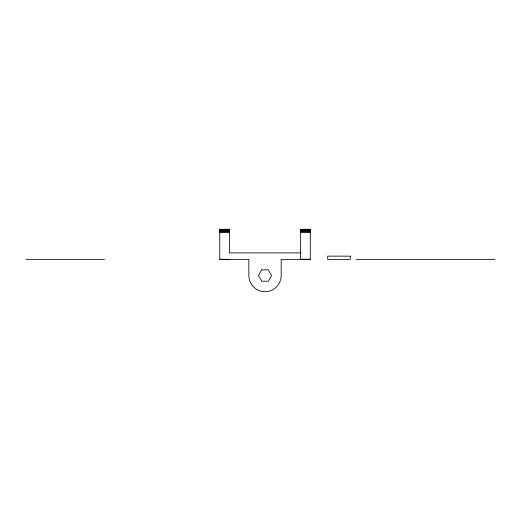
<?xml version="1.0" encoding="UTF-8"?>
<svg xmlns="http://www.w3.org/2000/svg" width="521" height="521" viewBox="0 0 521 521"><rect width="100%" height="100%" fill="white"/><g stroke="black" fill="none" stroke-linecap="round" stroke-linejoin="round"><path stroke-width="0.78" d="M219.745 229.403L229.448 229.403M300.584 229.403L310.288 229.403M219.745 229.54L229.448 229.54M300.584 229.54L310.288 229.54M219.745 229.728L229.448 229.728M300.584 229.728L310.288 229.728M219.745 229.963L229.448 229.963M300.584 229.963L310.288 229.963M219.745 230.243L229.448 230.243M300.584 230.243L310.288 230.243M219.745 230.562L229.448 230.562M300.584 230.562L310.288 230.562M219.745 230.914L229.448 230.914M300.584 230.914L310.288 230.914M219.745 231.291L229.448 231.291M300.584 231.291L310.288 231.291M219.745 231.689L229.448 231.689M300.584 231.689L310.288 231.689M219.745 232.529L229.448 232.529M300.584 232.529L310.288 232.529M300.584 252.9L229.448 252.9L229.448 229.292L219.745 229.325L219.745 259.367L248.849 259.367L248.849 275.537A16.171 16.171 0 0 0 265.013 291.708A16.171 16.171 0 0 0 281.184 275.537L281.184 259.367L310.288 259.367L310.288 229.292L300.584 229.292L300.584 259.367M219.745 259.256L229.448 259.367M300.584 259.256L310.288 259.256M26.05 259.367L104.467 259.367M356.195 259.367L494.95 259.367M261.731 269.845L258.442 275.537L261.731 281.229L268.302 281.229L271.591 275.537L268.302 269.845L261.731 269.845M350.333 256.137L327.696 256.137L327.696 259.367L350.333 259.367L350.333 256.137"/></g></svg>
